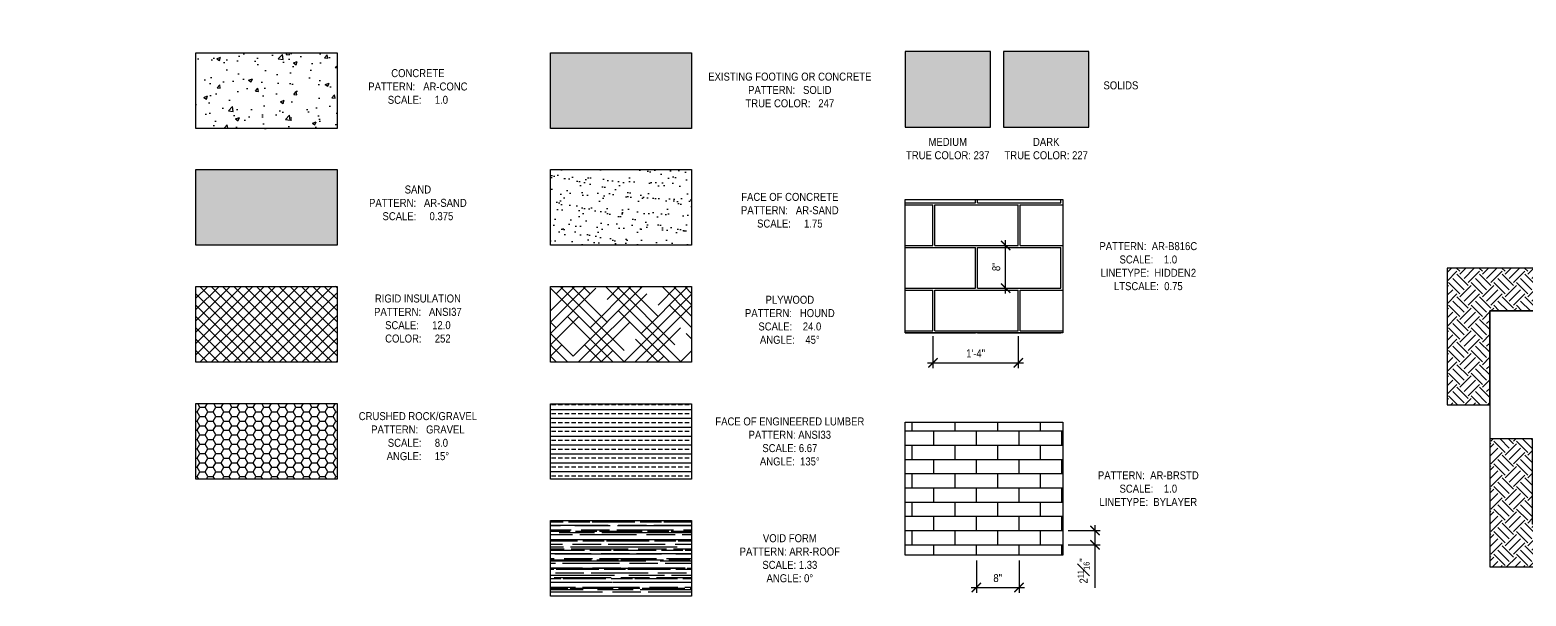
# Model space of a CAD drawing. Header units: inches. Extents: x -2661 to 42767, y -1222 to 9099.
# Drawn here: x 28033.9 to 28314.3, y 1372.1 to 1478.2 of the extents above; entities that cross this region are included whole.
import ezdxf
from ezdxf import colors
from ezdxf.entities.mleader import LeaderData, LeaderLine
from ezdxf.math import Vec2, Vec3

# ---------------------------------------------------------------- set-up
doc = ezdxf.new("R2010")
doc.units = ezdxf.units.IN
doc.header["$LTSCALE"] = 12
doc.header["$MEASUREMENT"] = 0
doc.header["$PDMODE"] = 3
doc.linetypes.add('HIDDEN2', pattern=[0.1875, 0.125, -0.0625])
doc.layers.get('0').update_dxf_attribs({"linetype": 'CONTINUOUS'})
doc.layers.get('DefPoints').update_dxf_attribs({"color": 251, "linetype": 'CONTINUOUS'})
for name, color, linetype in [('S-ANNO-DIMS', 2, 'CONTINUOUS'), ('S-ANNO-NOTE', 4, 'CONTINUOUS'), ('S-ANNO-NOTE-EXIST', 251, 'CONTINUOUS'), ('S-FNDN-WALL', 4, 'CONTINUOUS')]:
    doc.layers.add(name, color=color, linetype=linetype)
doc.layers.add('S-ANNO-NONPLOT', color=253, linetype='CONTINUOUS', plot=False, transparency=0.5)
for name, color, linetype, true_color, transparency in [('S-HATCH-SOIL', 7, 'CONTINUOUS', 0x8f8f8f, 0.8), ('S-POCHE-227', 7, 'CONTINUOUS', 0xe3e3e3, 0.8), ('S-POCHE-237', 7, 'CONTINUOUS', 0xededed, 0.8), ('S-POCHE-247', 7, 'CONTINUOUS', 0xf7f7f7, 0.8)]:
    doc.layers.add(name, color=color, linetype=linetype, true_color=true_color, transparency=transparency)
doc.layers.add('S-HATCH1', color=1, linetype='CONTINUOUS', transparency=0.5)
doc.layers.add('S-HATCH2', color=2, linetype='CONTINUOUS', transparency=0.5)
doc.styles.add('Arial', font='arial.ttf', dxfattribs={"width": 0.85})
doc.dimstyles.new('DIM-16_Se', dxfattribs={"dimscale": 16, "dimtxt": 0.09375, "dimasz": 0.109375, "dimexe": 0.0625, "dimexo": 0.0625, "dimgap": 0.0625, "dimtad": 1, "dimdec": 4, "dimzin": 11, "dimdsep": 46, "dimlunit": 4, "dimtxsty": 'Arial', "dimblk": 'ARCHTICK', "dimcen": 0.125, "dimdle": 0.0625, "dimclrd": 256, "dimclre": 256, "dimclrt": 4, "dimadec": 0, "dimazin": 0, "dimtfac": 0.75, "dimtdec": 4, "dimtmove": 0, "dimatfit": 3, "dimfxl": 1, "dimfrac": 1, "dimtolj": 1, "dimtzin": 0, "dimarcsym": 0})
pattern_1 = [(45, (23178.306, -614.145), (3e-16, 4.2426407), [3, -3]), (45, (23177.5106, -613.3495), (3e-16, 4.2426407), [3, -3]), (45, (23176.715, -612.554), (3e-16, 4.2426407), [3, -3]), (135, (23176.715, -612.0237), (-4.2426407, 9e-16), [3, -3]), (135, (23177.5106, -611.2282), (-4.2426407, 9e-16), [3, -3]), (135, (23178.306, -610.4327), (-4.2426407, 9e-16), [3, -3])]

# ---------------------------------------------------------------- blocks, each defined once
blk = doc.blocks.new('ARROW-LOOP')
at = {"color": 0}
blk.add_lwpolyline([(-1.81, 0), (0.54, 0, 1.317177), (-0.46, -0.28)], format="xyb", dxfattribs=at)
blk = doc.blocks.new('_ARCHTICK')
at = {"color": 0, "linetype": 'ByBlock', "const_width": 0.15}
blk.add_lwpolyline([(-0.5, -0.5), (0.5, 0.5)], dxfattribs=at)
blk = doc.blocks.new('*D1611')
at = {"layer": 'DefPoints', "color": 0, "transparency": 16777216}
for p in [(28211.23, 1379.72), (28219.23, 1379.72), (28219.23, 1373.67)]:
    blk.add_point(p, dxfattribs=at)
at = {"layer": 'S-ANNO-DIMS', "lineweight": -2, "transparency": 16777216}
for p, q in [((28211.23, 1378.72), (28211.23, 1372.67)), ((28219.23, 1378.72), (28219.23, 1372.67)), ((28210.23, 1373.67), (28220.23, 1373.67))]:
    blk.add_line(p, q, dxfattribs=at)
at = {"layer": 'S-ANNO-DIMS', "lineweight": -2, "transparency": 16777216, "xscale": 1.75, "yscale": 1.75, "zscale": 1.75, "rotation": 180}
blk.add_blockref('_ARCHTICK', (28211.23, 1373.67), dxfattribs=at)
at = {"layer": 'S-ANNO-DIMS', "lineweight": -2, "transparency": 16777216, "xscale": 1.75, "yscale": 1.75, "zscale": 1.75}
blk.add_blockref('_ARCHTICK', (28219.23, 1373.67), dxfattribs=at)
at = {"layer": 'S-ANNO-DIMS', "color": 4, "transparency": 16777216, "insert": (28215.23, 1375.43), "char_height": 1.5, "attachment_point": 5, "style": 'Arial'}
blk.add_mtext('\\A1;8"', dxfattribs=at)
blk = doc.blocks.new('*D1612')
at = {"layer": 'DefPoints', "color": 0, "transparency": 16777216}
for p in [(28227.46, 1384.35), (28227.46, 1381.68), (28233.46, 1381.68)]:
    blk.add_point(p, dxfattribs=at)
at = {"layer": 'S-ANNO-DIMS', "lineweight": -2, "transparency": 16777216}
for p, q in [((28233.46, 1385.35), (28233.46, 1381.68)), ((28228.46, 1384.35), (28234.46, 1384.35)), ((28228.46, 1381.68), (28234.46, 1381.68)), ((28233.46, 1381.68), (28233.46, 1373.63))]:
    blk.add_line(p, q, dxfattribs=at)
at = {"layer": 'S-ANNO-DIMS', "lineweight": -2, "transparency": 16777216, "xscale": 1.75, "yscale": 1.75, "zscale": 1.75}
for p, rotation in [((28233.46, 1384.35), 90), ((28233.46, 1381.68), 270)]:
    blk.add_blockref('_ARCHTICK', p, dxfattribs=dict(at, rotation=rotation))
at = {"layer": 'S-ANNO-DIMS', "color": 4, "transparency": 16777216, "insert": (28231.32, 1376.78), "char_height": 1.5, "attachment_point": 5, "rotation": 90, "style": 'Arial'}
blk.add_mtext('\\A1;2{\\H0.75x;\\S11#16;}"', dxfattribs=at)
blk = doc.blocks.new('*D1613')
at = {"layer": 'DefPoints', "color": 0, "transparency": 16777216}
for p in [(28203.09, 1421.78), (28219.09, 1421.78), (28219.09, 1415.78)]:
    blk.add_point(p, dxfattribs=at)
at = {"layer": 'S-ANNO-DIMS', "lineweight": -2, "transparency": 16777216}
for p, q in [((28203.09, 1420.78), (28203.09, 1414.78)), ((28219.09, 1420.78), (28219.09, 1414.78)), ((28202.09, 1415.78), (28220.09, 1415.78))]:
    blk.add_line(p, q, dxfattribs=at)
at = {"layer": 'S-ANNO-DIMS', "lineweight": -2, "transparency": 16777216, "xscale": 1.75, "yscale": 1.75, "zscale": 1.75, "rotation": 180}
blk.add_blockref('_ARCHTICK', (28203.09, 1415.78), dxfattribs=at)
at = {"layer": 'S-ANNO-DIMS', "lineweight": -2, "transparency": 16777216, "xscale": 1.75, "yscale": 1.75, "zscale": 1.75}
blk.add_blockref('_ARCHTICK', (28219.09, 1415.78), dxfattribs=at)
at = {"layer": 'S-ANNO-DIMS', "color": 4, "transparency": 16777216, "insert": (28211.09, 1417.54), "char_height": 1.5, "attachment_point": 5, "style": 'Arial'}
blk.add_mtext('\\A1;1\'-4"', dxfattribs=at)
blk = doc.blocks.new('*D1614')
at = {"layer": 'DefPoints', "color": 0, "transparency": 16777216}
for p in [(28216.72, 1437.78), (28216.72, 1437.78), (28216.72, 1429.78)]:
    blk.add_point(p, dxfattribs=at)
at = {"layer": 'S-ANNO-DIMS', "lineweight": -2, "transparency": 16777216}
blk.add_line((28216.72, 1428.78), (28216.72, 1438.78), dxfattribs=at)
at = {"layer": 'S-ANNO-DIMS', "lineweight": -2, "transparency": 16777216, "xscale": 1.75, "yscale": 1.75, "zscale": 1.75}
for p, rotation in [((28216.72, 1437.78), 90), ((28216.72, 1429.78), 270)]:
    blk.add_blockref('_ARCHTICK', p, dxfattribs=dict(at, rotation=rotation))
at = {"layer": 'S-ANNO-DIMS', "color": 4, "transparency": 16777216, "insert": (28214.96, 1433.78), "char_height": 1.5, "attachment_point": 5, "rotation": 90, "style": 'Arial'}
blk.add_mtext('\\A1;8"', dxfattribs=at)

msp = doc.modelspace()

# ---------------------------------------------------------------- hatches: boundary and pattern name
at = {"layer": 'S-HATCH-SOIL'}
h = msp.add_hatch(dxfattribs=at)
h.set_pattern_fill('EARTH', color=256, scale=12, angle=45, style=0)
h.set_pattern_definition(pattern_1)
h.paths.add_polyline_path([(28307.461, 1425.52396), (28323.461, 1425.52396), (28323.461, 1433.52396), (28299.461, 1433.52396), (28299.461, 1407.90352), (28307.461, 1407.90352)])
h = msp.add_hatch(dxfattribs=at)
h.set_pattern_fill('HONEY', color=256, scale=8, style=0)
h.set_pattern_definition([(0, (23253.7245, -613.84605), (1.5, 0.8660254), [1, -2]), (120, (23253.7245, -613.84605), (-1.5, 0.8660254), [1, -2]), (60, (23253.7245, -613.84605), (3e-16, 1.73205081), [-2, 1])])
h.paths.add_polyline_path([(28064.96656, 1408.15328), (28091.41843, 1408.15328), (28091.41843, 1393.97777), (28064.96656, 1393.97777)])
h = msp.add_hatch(dxfattribs=at)
h.set_pattern_fill('EARTH', color=256, scale=12, angle=45, style=0)
h.set_pattern_definition(pattern_1)
h.paths.add_polyline_path([(28315.461, 1385.52396), (28315.461, 1401.52396), (28307.461, 1401.52396), (28307.461, 1377.52396), (28333.08144, 1377.52396), (28333.08144, 1385.52396)])
at = {"layer": 'S-HATCH1', "linetype": 'HIDDEN2', "ltscale": 0.75}
h = msp.add_hatch(dxfattribs=at)
h.set_pattern_fill('AR-B816C', color=256, style=0)
h.set_pattern_definition([(0, (28227.461, 1421.408), (8, 8), [15.625, -0.375]), (0, (28219.461, 1421.783), (8, 8), [15.625, -0.375]), (90, (28227.461, 1421.408), (-8, 8), [-8.375, 7.625]), (90, (28227.086, 1421.408), (-8, 8), [-8.375, 7.625])])
h.paths.add_polyline_path([(28197.8703, 1446.36765), (28227.461, 1446.36765), (28227.461, 1421.40784), (28197.8703, 1421.40784)])
at = {"layer": 'S-HATCH1'}
h = msp.add_hatch(dxfattribs=at)
h.set_pattern_fill('ANSI37', color=252, scale=12, style=0)
h.set_pattern_definition([(45, (23269.0737, -569.9926), (-1.06066017, 1.06066017), []), (135, (23269.0737, -569.9926), (-1.06066017, -1.06066017), [])])
h.paths.add_polyline_path([(28064.96656, 1430.09446), (28091.41843, 1430.09446), (28091.41843, 1415.91894), (28064.96656, 1415.91894)])
h = msp.add_hatch(dxfattribs=at)
h.set_pattern_fill('HOUND', color=252, scale=24, angle=45, style=0)
h.set_pattern_definition([(45, (23833.6232, 7e-13), (3.1819805, 5.30330086), [24, -12]), (135, (23833.6232, 7e-13), (3.1819805, -5.30330086), [24, -12])])
h.paths.add_polyline_path([(28131.41843, 1430.06552), (28157.8703, 1430.06552), (28157.8703, 1415.89001), (28131.41843, 1415.89001)])
h = msp.add_hatch(dxfattribs=at)
h.set_pattern_fill('ANSI33', color=252, scale=6.666667, angle=135, style=0)
h.set_pattern_definition([(180, (23370.7555, -679.6117), (-3e-16, -1.66666667), []), (180, (23369.9222, -678.7784), (-3e-16, -1.66666667), [0.83333333, -0.41666667])])
h.paths.add_polyline_path([(28131.41843, 1408.12435), (28157.8703, 1408.12435), (28157.8703, 1393.94884), (28131.41843, 1393.94884)])
at = {"layer": 'S-HATCH1', "ltscale": 0.75}
h = msp.add_hatch(dxfattribs=at)
h.set_pattern_fill('AR-BRSTD', color=256, style=0)
h.set_pattern_definition([(0, (27471.2316, 1461.6923), (0, 2.667), []), (90, (27471.2316, 1461.6923), (-4, 2.667), [2.667, -2.667])])
h.paths.add_polyline_path([(28197.8703, 1404.67667), (28227.461, 1404.67667), (28227.461, 1379.71686), (28197.8703, 1379.71686)])
at = {"layer": 'S-HATCH1'}
h = msp.add_hatch(dxfattribs=at)
h.set_pattern_fill('AR-RROOF', color=256, scale=1.333333, style=0)
h.set_pattern_definition([(0, (25820.496, -3225.3574), (2.93333333, 1.33333333), [20, -2.6666667, 6.6666667, -1.3333333]), (0, (25822.2693, -3224.6907), (-1.33333333, 1.77333333), [4, -0.44, 8, -1]), (0, (25821.1627, -3224.224), (6.93333333, 0.89333333), [10.6666667, -1.8666667, 5.3333333, -1.3333333])])
h.paths.add_polyline_path([(28131.41843, 1386.24104), (28157.8703, 1386.24104), (28157.8703, 1372.06552), (28131.41843, 1372.06552)])
at = {"layer": 'S-HATCH2'}
h = msp.add_hatch(dxfattribs=at)
h.set_pattern_fill('AR-CONC', color=256, style=0)
h.set_pattern_definition([(50, (23269.074, -591.934), (7.172602, -0.6275213), [0.75, -8.25]), (355, (23269.074, -591.934), (-1.387513, 7.521921), [0.6, -6.6]), (100.45144, (23269.6714, -591.986), (5.7850885, 6.8944), [0.637402, -7.011421]), (46.1842, (23269.074, -589.934), (10.672413, -1.655193), [1.125, -12.375]), (96.63564, (23269.963, -590.072), (9.34662, 9.741186), [0.956103, -10.517138]), (351.18416, (23269.074, -589.934), (9.34662, 9.741186), [0.9, -9.9]), (21, (23270.074, -590.434), (5.9690705, -4.026189), [0.75, -8.25]), (326, (23270.074, -590.434), (2.433153, 7.2515), [0.6, -6.6]), (71.45144, (23270.571, -590.769), (8.402224, 3.2253115), [0.637402, -7.011421]), (37.5, (23269.0737, -591.9338), (0.1215986, 3.3289385), [0, -6.52, 0, -6.7, 0, -6.625]), (7.5, (23269.0737, -591.9338), (2.6306954, 3.944117), [0, -3.82, 0, -6.37, 0, -2.525]), (327.5, (23266.8437, -591.9338), (5.3382244, -0.2255487), [0, -2.5, 0, -7.8, 0, -10.35]), (317.5, (23265.8437, -591.934), (5.8318617, 1.00105), [0, -3.25, 0, -5.18, 0, -7.35])])
h.paths.add_polyline_path([(28064.96656, 1473.89001), (28091.41843, 1473.89001), (28091.41843, 1459.71449), (28064.96656, 1459.71449)])
h = msp.add_hatch(dxfattribs=at)
h.set_pattern_fill('AR-SAND', color=256, scale=0.375, angle=30, style=0)
h.set_pattern_definition([(67.5, (23269.0737, -591.9338), (-0.38173715, 0.61394312), [0, -0.57, 0, -0.6375, 0, -0.609375]), (37.5, (23269.0737, -591.9338), (0.04559946, 1.24835195), [0, -0.3075, 0, -0.51375, 0, -0.196875]), (357.5, (23268.67426, -592.16443), (1.01028616, 0.58573943), [0, -0.1875, 0, -0.675, 0, -0.88125]), (347.5, (23268.6743, -592.1644), (0.81170408, 0.84868224), [0, -0.09375, 0, -0.4425, 0, -0.50625])])
h.paths.add_polyline_path([(28064.96656, 1451.97777), (28091.41843, 1451.97777), (28091.41843, 1437.80225), (28064.96656, 1437.80225)])
h = msp.add_hatch(dxfattribs=at)
h.set_pattern_fill('AR-SAND', color=256, scale=1.75, angle=30, style=0)
h.set_pattern_definition([(67.5, (23300.2956, -591.9338), (-1.78144, 2.8650679), [0, -2.66, 0, -2.975, 0, -2.84375]), (37.5, (23300.2956, -591.934), (0.2127975, 5.8256424), [0, -1.435, 0, -2.3975, 0, -0.91875]), (357.5, (23298.4315, -593.01), (4.7146688, 2.7334507), [0, -0.875, 0, -3.15, 0, -4.1125]), (347.5, (23298.4315, -593.01), (3.7879524, 3.960517), [0, -0.4375, 0, -2.065, 0, -2.3625])])
h.paths.add_polyline_path([(28131.41843, 1451.97777), (28157.8703, 1451.97777), (28157.8703, 1437.80225), (28131.41843, 1437.80225)])
at = {"layer": 'S-POCHE-227'}
h = msp.add_hatch(color=256, dxfattribs=at)
h.dxf.hatch_style = 1
h.paths.add_polyline_path([(28216.32217, 1459.92142), (28232.32217, 1459.92142), (28232.32217, 1474.09694), (28216.32217, 1474.09694)])
at = {"layer": 'S-POCHE-237'}
h = msp.add_hatch(color=256, dxfattribs=at)
h.dxf.hatch_style = 1
h.paths.add_polyline_path([(28197.8703, 1474.09694), (28197.8703, 1459.92142), (28213.8703, 1459.92142), (28213.8703, 1474.09694)])
at = {"layer": 'S-POCHE-247'}
h = msp.add_hatch(color=256, dxfattribs=at)
h.dxf.hatch_style = 1
h.paths.add_polyline_path([(28131.41843, 1473.89001), (28157.8703, 1473.89001), (28157.8703, 1459.71449), (28131.41843, 1459.71449)])

# ---------------------------------------------------------------- linework, layer by layer
at = {"layer": 'S-ANNO-NONPLOT', "linetype": 'ByBlock'}
for points in [[(28064.96656, 1473.89001), (28091.41843, 1473.89001), (28091.41843, 1459.71449), (28064.96656, 1459.71449)], [(28131.41843, 1473.89001), (28157.8703, 1473.89001), (28157.8703, 1459.71449), (28131.41843, 1459.71449)], [(28197.8703, 1474.09694), (28197.8703, 1459.92142), (28213.8703, 1459.92142), (28213.8703, 1474.09694), (28197.8703, 1474.09694)], [(28216.32217, 1459.92142), (28232.32217, 1459.92142), (28232.32217, 1474.09694), (28216.32217, 1474.09694), (28216.32217, 1459.92142)], [(28064.96656, 1451.97777), (28091.41843, 1451.97777), (28091.41843, 1437.80225), (28064.96656, 1437.80225)], [(28131.41843, 1451.97777), (28157.8703, 1451.97777), (28157.8703, 1437.80225), (28131.41843, 1437.80225)], [(28197.8703, 1446.36765), (28227.461, 1446.36765), (28227.461, 1421.40784), (28197.8703, 1421.40784)], [(28064.96656, 1430.09446), (28091.41843, 1430.09446), (28091.41843, 1415.91894), (28064.96656, 1415.91894)], [(28131.41843, 1430.06552), (28157.8703, 1430.06552), (28157.8703, 1415.89001), (28131.41843, 1415.89001)], [(28064.96656, 1408.15328), (28091.41843, 1408.15328), (28091.41843, 1393.97777), (28064.96656, 1393.97777)], [(28131.41843, 1408.12435), (28157.8703, 1408.12435), (28157.8703, 1393.94884), (28131.41843, 1393.94884)], [(28197.8703, 1404.67667), (28227.461, 1404.67667), (28227.461, 1379.71686), (28197.8703, 1379.71686)], [(28131.41843, 1386.24104), (28157.8703, 1386.24104), (28157.8703, 1372.06552), (28131.41843, 1372.06552)]]:
    msp.add_lwpolyline(points, close=True, dxfattribs=at)
for points in [[(28307.461, 1425.52396), (28323.461, 1425.52396), (28323.461, 1433.52396), (28299.461, 1433.52396), (28299.461, 1407.90352), (28307.461, 1407.90352), (28307.461, 1425.52396)], [(28315.461, 1385.52396), (28315.461, 1401.52396), (28307.461, 1401.52396), (28307.461, 1377.52396), (28333.08144, 1377.52396), (28333.08144, 1385.52396), (28315.461, 1385.52396)]]:
    msp.add_lwpolyline(points, dxfattribs=at)
at = {"layer": 'S-FNDN-WALL', "linetype": 'Continuous'}
msp.add_lwpolyline([(28307.461, 1425.52396), (28307.461, 1377.52396), (28355.461, 1377.52396), (28355.461, 1425.52396)], close=True, dxfattribs=at)

# ---------------------------------------------------------------- texts
at = {"layer": 'S-ANNO-NOTE', "char_height": 1.5, "width": 39.230233, "attachment_point": 5, "style": 'Arial'}
for s, insert in [('CONCRETE\\PPATTERN:   AR-CONC \\PSCALE:     1.0', (28106.57532, 1467.55814)), ('EXISTING FOOTING OR CONCRETE\\PPATTERN:   SOLID\\PTRUE COLOR:   247', (28176.27739, 1466.90572)), ('SOLIDS', (28238.32217, 1467.76507)), ('MEDIUM \\PTRUE COLOR: 237', (28205.8703, 1455.92142)), ('DARK\\PTRUE COLOR: 227', (28224.32217, 1455.92142)), ('SAND\\PPATTERN:   AR-SAND \\PSCALE:     0.375', (28106.57532, 1445.74936)), ('FACE OF CONCRETE\\PPATTERN:   AR-SAND \\PSCALE:     1.75', (28176.27739, 1444.36445)), ('PATTERN:  AR-B816C\\PSCALE:    1.0\\PLINETYPE:  HIDDEN2\\PLTSCALE:  0.75', (28243.461, 1433.88775)), ('RIGID INSULATION\\PPATTERN:   ANSI37 \\PSCALE:     12.0\\PCOLOR:     252', (28106.57532, 1424.07298)), ('PLYWOOD\\PPATTERN:   HOUND \\PSCALE:    24.0\\PANGLE:    45%%D', (28176.27739, 1423.83712)), ('CRUSHED ROCK/GRAVEL\\PPATTERN:   GRAVEL \\PSCALE:     8.0\\PANGLE:     15%%D', (28106.57532, 1402.02834)), ('FACE OF ENGINEERED LUMBER\\PPATTERN:^IANSI33 \\PSCALE:^I6.67\\PANGLE: ^I135°', (28176.27739, 1401.03659)), ('PATTERN:  AR-BRSTD\\PSCALE:    1.0\\PLINETYPE:  BYLAYER', (28243.461, 1392.19676)), ('VOID FORM\\PPATTERN:^IARR-ROOF \\PSCALE:^I1.33\\PANGLE:^I0°', (28176.27739, 1379.15328))]:
    msp.add_mtext(s, dxfattribs=dict(at, insert=insert))

# ---------------------------------------------------------------- dimensions: what is measured, and where the dimension line sits
at = {"layer": 'S-ANNO-DIMS'}
for base, p1, p2, angle, picture, middle in [((28216.72314, 1437.78284), (28216.72314, 1429.78284), (28216.72314, 1437.78284), 270, '*D1614', (28214.95728, 1433.78284)), ((28219.086, 1415.78284), (28203.086, 1421.78284), (28219.086, 1421.78284), 180, '*D1613', (28211.086, 1417.53591)), ((28233.461, 1381.6823), (28227.461, 1384.3493), (28227.461, 1381.6823), 90, '*D1612', (28231.3218, 1376.78207)), ((28219.23164, 1373.666), (28211.23164, 1379.71686), (28219.23164, 1379.71686), 180, '*D1611', (28215.23164, 1375.43186))]:
    dim = msp.add_linear_dim(base=base, p1=p1, p2=p2, angle=angle, dimstyle='DIM-16_Se', dxfattribs=at)
    dim.commit()
    dim.dimension.update_dxf_attribs({"geometry": picture, "text_midpoint": middle})

# ---------------------------------------------------------------- leaders
at = {"layer": 'S-ANNO-NOTE'}
ml = msp.add_multileader_mtext('Standard', dxfattribs=at)
ml.set_content('TEXT', color=4, style='Arial')
ml.set_leader_properties(color=2)
ml.set_arrow_properties(name='ARROW-LOOP')
ml.build(insert=Vec2(0, 0))
ml.multileader.update_dxf_attribs({"dogleg_length": 0.36, "arrow_head_size": 2.625, "scale": 24})
ctx = ml.context
ctx.base_point, ctx.scale, ctx.char_height, ctx.arrow_head_size, ctx.landing_gap_size, ctx.plane_origin = Vec3(29224.71963, 1459.65327), 24, 2.25, 2.625, 2.16, Vec3(29282.03035, 1757.9881)
ctx.text_align_type = 2
notes = []
notes.append((ctx, [(0, (1, 1, 0), (29238.75165, 1459.65327), (-1, 0), 3, [(0, [(29255.29412, 1476.62384)], 0, [])])]))
ctx.mtext.insert, ctx.mtext.width, ctx.mtext.alignment, ctx.mtext.flow_direction = Vec3(29233.59165, 1460.77827), 48, 3, 5
ml = msp.add_multileader_mtext('Standard', dxfattribs=at)
ml.set_content('TEXT', color=4, style='Arial')
ml.set_leader_properties(color=2)
ml.build(insert=Vec2(0, 0))
ml.multileader.update_dxf_attribs({"dogleg_length": 21.88349, "arrow_head_size": 2.625, "scale": 24})
ctx = ml.context
ctx.base_point, ctx.scale, ctx.char_height, ctx.arrow_head_size, ctx.landing_gap_size, ctx.plane_origin = Vec3(29224.71963, 1435.65327), 24, 2.25, 2.625, 2.16, Vec3(29292.83897, 1875.71432)
ctx.text_align_type = 2
notes.append((ctx, [(0, (1, 1, 0), (29238.75165, 1435.65327), (-1, 0), 3, [(0, [(29255.29412, 1435.65327), (29246.80884, 1444.13856)], 0, [])])]))
ctx.mtext.insert, ctx.mtext.width, ctx.mtext.alignment, ctx.mtext.flow_direction = Vec3(29233.59165, 1436.77827), 48, 3, 5
ml = msp.add_multileader_mtext('Standard', dxfattribs=at)
ml.set_content('TEXT', color=4, style='Arial')
ml.set_leader_properties(color=2)
ml.build(insert=Vec2(0, 0))
ml.multileader.update_dxf_attribs({"dogleg_length": 0.36, "arrow_head_size": 2.625, "scale": 24})
ctx = ml.context
ctx.base_point, ctx.scale, ctx.char_height, ctx.arrow_head_size, ctx.landing_gap_size, ctx.plane_origin = Vec3(29224.71963, 1411.65327), 24, 2.25, 2.625, 2.16, Vec3(29282.03035, 1709.9881)
ctx.text_align_type = 2
notes.append((ctx, [(0, (1, 1, 0), (29238.75165, 1411.65327), (-1, 0), 3, [(1, [(29255.29412, 1428.62384), (29255.29412, 1394.68271)], 0, [])])]))
ctx.mtext.insert, ctx.mtext.width, ctx.mtext.alignment, ctx.mtext.flow_direction = Vec3(29233.59165, 1412.77827), 48, 3, 5
at = {"layer": 'S-ANNO-NOTE-EXIST'}
ml = msp.add_multileader_mtext('Standard', dxfattribs=at)
ml.set_content('{\\C256;TEXT}', color=4, style='Arial')
ml.set_leader_properties(color=256)
ml.set_arrow_properties(name='ARROW-LOOP')
ml.build(insert=Vec2(0, 0))
ml.multileader.update_dxf_attribs({"dogleg_length": 0.36, "arrow_head_size": 2.625, "scale": 24})
ctx = ml.context
ctx.base_point, ctx.scale, ctx.char_height, ctx.arrow_head_size, ctx.landing_gap_size, ctx.plane_origin = Vec3(29070.77851, 1459.65327), 24, 2.25, 2.625, 2.16, Vec3(29129.46481, 1757.9881)
ctx.text_align_type = 2
notes.append((ctx, [(0, (1, 1, 0), (29084.81052, 1459.65327), (-1, 0), 3, [(0, [(29101.353, 1476.62384)], 0, [])])]))
ctx.mtext.insert, ctx.mtext.width, ctx.mtext.alignment, ctx.mtext.flow_direction = Vec3(29079.65052, 1460.77827), 48, 3, 5
for ctx, leaders in notes:
    for number, flags, end, landing, length, lines in leaders:
        leader = LeaderData()
        leader.index, (leader.has_last_leader_line, leader.has_dogleg_vector, leader.attachment_direction) = number, flags
        leader.last_leader_point, leader.dogleg_vector, leader.dogleg_length = Vec3(end), Vec3(landing), length
        for number, points, colour, breaks in lines:
            line = LeaderLine()
            line.index, line.vertices, line.color, line.breaks = number, Vec3.list(points), colors.encode_raw_color(colour), breaks
            leader.lines.append(line)
        ctx.leaders.append(leader)

doc.saveas('drawing.dxf')
